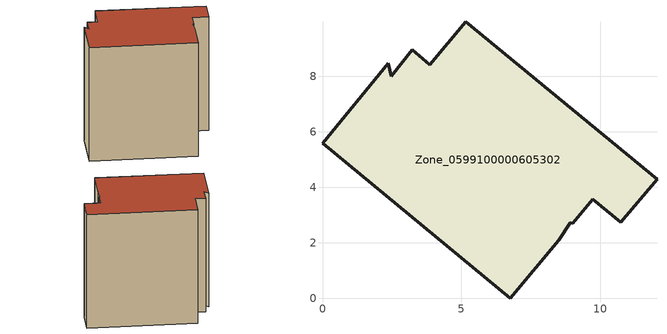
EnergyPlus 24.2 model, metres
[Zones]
Zone_0599100000605302
 floor ground (C_G): 2.47,8 3.23,8.95 3.86,8.41 5.16,9.97 12.04,4.29 10.74,2.74 9.72,3.58 9,2.71 8.92,2.72 8.5,2.1 6.75,0 0,5.58 2.36,8.47 z0
 wall outside (C_F): 2.36,8.47 0,5.58 6.75,0 8.5,2.1 8.92,2.72 9,2.71 9.72,3.58 10.74,2.74 12.04,4.29 5.16,9.97 3.86,8.41 3.23,8.95 2.47,8 2.36,8.47 z0:10.05
 roof outside (C_R): 3.23,8.95 2.47,8 2.36,8.47 0,5.58 6.75,0 8.5,2.1 8.92,2.72 9,2.71 9.72,3.58 10.74,2.74 12.04,4.29 5.16,9.97 3.86,8.41 z10.05
[BUILDING]
Pand.0599100000605302: North Axis=0; Terrain=City; Loads Convergence Tolerance Value=0.04; Temperature Convergence Tolerance Value=0.4; Solar Distribution=FullExterior; Maximum Number of Warmup Days=25; Minimum Number of Warmup Days=1
[Site:Location]
Rotterdam.The.Hague.AP_ZH_NLD Design_Conditions: Latitude=51.96; Longitude=4.45; Time Zone=1; Elevation=-4.5
[SITE:GROUNDTEMPERATURE:BUILDINGSURFACE]
18, 18, 18, 18, 18, 18, 18, 18, 18, 18, 18, 18
[MATERIAL] Thermal Absorptance=0.9; Solar Absorptance=0.7; Visible Absorptance=0.7
Name | Roughness | Thickness | Conductivity | Density | Specific Heat
G.TI.1946 | MediumSmooth | 0.15 | 1 | 540 | 1210
F.TI.1946 | Rough | 0.3 | 0.857143 | 1920 | 840
R.TI.1946 | MediumRough | 0.2 | 0.1 | 1500 | 1000
[CONSTRUCTION]
C_G: G.TI.1946
C_F: F.TI.1946
C_R: R.TI.1946
[ZONE]
Zone_0599100000605302: Type=1; Multiplier=1; Ceiling Height=Autocalculate; Volume=Autocalculate; Floor Area=autocalculate; Part of Total Floor Area=Yes
[ZONEINFILTRATION:DESIGNFLOWRATE]
Infil_Zone_0599100000605302: Zone or ZoneList or Space or SpaceList=Zone_0599100000605302; Schedule=AlwaysOn; Design Flow Rate Calculation Method=Flow/Area; Flow Rate per Floor Area=0.003; Constant Term Coefficient=1; Temperature Term Coefficient=0; Velocity Term Coefficient=0; Velocity Squared Term Coefficient=0
[HVACTEMPLATE:ZONE:IDEALLOADSAIRSYSTEM]
Zone_0599100000605302: Maximum Heating Supply Air Temperature=50; Minimum Cooling Supply Air Temperature=13; Maximum Heating Supply Air Humidity Ratio=0.0156; Minimum Cooling Supply Air Humidity Ratio=0.0077; Heating Limit=NoLimit; Cooling Limit=NoLimit; Dehumidification Control Type=ConstantSensibleHeatRatio; Cooling Sensible Heat Ratio=0.7; Dehumidification Setpoint=60; Humidification Control Type=None; Humidification Setpoint=30; Outdoor Air Method=None; Outdoor Air Flow Rate per Person=0.00944; Outdoor Air Flow Rate per Zone Floor Area=0; Outdoor Air Flow Rate per Zone=0; Demand Controlled Ventilation Type=None; Outdoor Air Economizer Type=NoEconomizer; Heat Recovery Type=None; Sensible Heat Recovery Effectiveness=0.7; Latent Heat Recovery Effectiveness=0.65
[ZONECONTROL:THERMOSTAT]
ThermostatControl_Zone_0599100000605302: Zone or ZoneList=Zone_0599100000605302; Control Type Schedule=DualSetpointControlType; Control 1=Thermostat_Zone_0599100000605302; Temperature Difference Between Cutout And Setpoint=0
[THERMOSTATSETPOINT:DUALSETPOINT]
Thermostat_Zone_0599100000605302: Heating Setpoint Temperature Schedule=HeatingSetpoint_Zone_0599100000605302; Cooling Setpoint Temperature Schedule=CoolingSetpoint_Zone_0599100000605302
[SCHEDULE:COMPACT]
HeatingSetpoint_Zone_0599100000605302: Through: 12/31, For: AllDays, Until: 24:00, 21
CoolingSetpoint_Zone_0599100000605302: Through: 12/31, For: AllDays, Until: 24:00, 24
DualSetpointControlType: Through: 12/31, For: AllDays, Until: 24:00, 4
AlwaysOn: Through: 12/31, For: AllDays, Until: 24:00, 1
